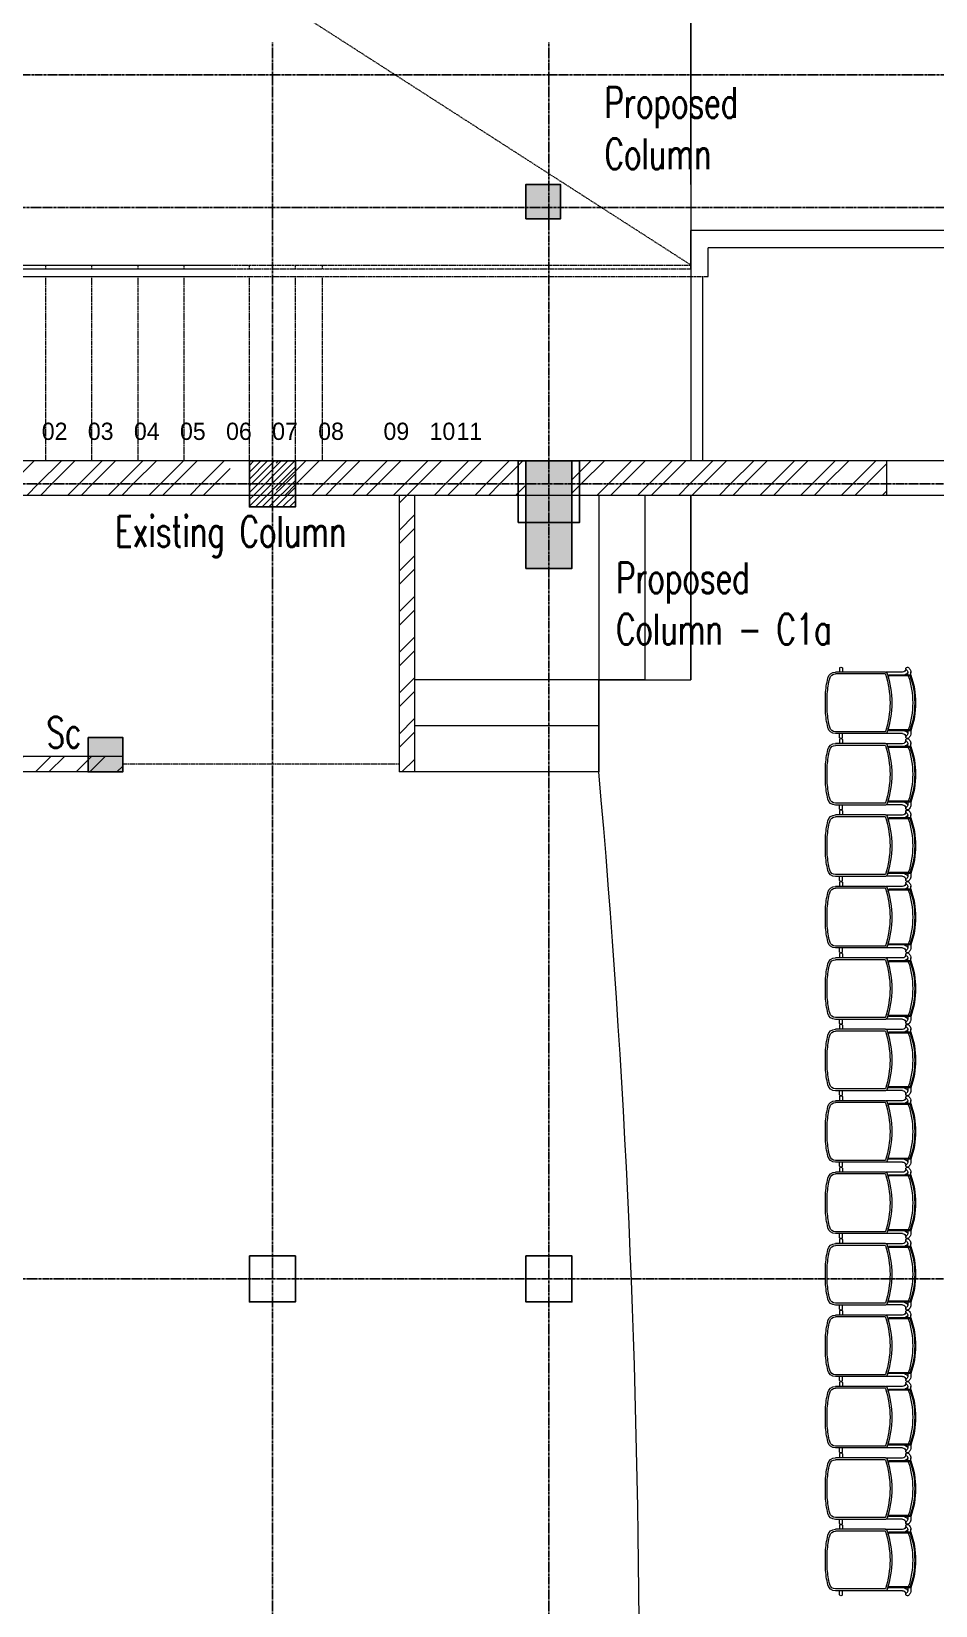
# Model space of a CAD drawing. Extents: x -95606 to 113309, y -42160 to -940.
# Drawn here: x -32763.9 to -32528.5, y -20149.4 to -19739.5 of the extents above; entities that cross this region are included whole.
import ezdxf

# ---------------------------------------------------------------- set-up
doc = ezdxf.new("R2010")
doc.units = 0
doc.header["$LTSCALE"] = 0.02
doc.header["$MEASUREMENT"] = 0
for name, pattern in [('( Dashed )', [0.75, 0.5, -0.25]), ('CENTER', [50.800000000000004, 31.75, -6.35, 6.35, -6.35]), ('CENTERX2', [101.60000000000001, 63.5, -12.7, 12.7, -12.7]), ('DASHED', [0.75, 0.5, -0.25])]:
    doc.linetypes.add(name, pattern=pattern)
for name, color, linetype, lineweight in [('COL HATCH', 253, 'CONTINUOUS', 5), ('HACH', 8, 'CONTINUOUS', 9), ('Hatch', 252, 'CONTINUOUS', 9), ('RBH DIMENSIONS', 8, 'CONTINUOUS', 15), ('RBH WALL - 0.13', 253, 'CONTINUOUS', 13), ('RBH-FURNITURE', 112, 'CONTINUOUS', 15), ('wall', 162, 'CONTINUOUS', 70)]:
    doc.layers.add(name, color=color, linetype=linetype, lineweight=lineweight)
for name, color, linetype in [('COL1', 5, 'CONTINUOUS'), ('COLUMN TEXT', 2, 'CONTINUOUS'), ('GRID', 8, 'CENTER')]:
    doc.layers.add(name, color=color, linetype=linetype)
doc.styles.add('RBH-225', font='ARIALN.TTF', dxfattribs={"height": 225})
doc.styles.add('style5', font='romans.shx', dxfattribs={"width": 0.7, "height": 8})
pattern_1 = [(45, (-1092.870020881892, -544.7755409739293), (-5.303300858899106, 5.303300858899107), []), (45, (-1089.334486981868, -544.7755409739293), (-5.303300858899106, 5.303300858899107), [])]

# ---------------------------------------------------------------- blocks, each defined once
blk = doc.blocks.new('A$C4B1513B5')
at = {"layer": 'RBH WALL - 0.13', "lineweight": 5, "ltscale": 0.75}
for p, q in [((1423.603395136481, 841.4619044990832), (0.0001240905839949846, 841.4619044969804)), ((344.000124090584, 832.4619044988358), (9.000124090583995, 832.4619044988358)), ((344.000124090584, 832.4619044988358), (344.000124090584, 760.4619045237487)), ((348.000124090584, 832.4619045238069), (348.000124090584, 784.4619045238069)), ((1299.000124090584, 832.4619044988358), (348.000124090584, 832.4619044988358)), ((348.000124090584, 832.4619044988358), (348.000124090584, 760.4619045237487)), ((272.000124090584, 764.4619045236905), (214.6541588511318, 764.4619045237487)), ((272.000124090584, 764.4619044987776), (272.000124090584, 760.4619044988358)), ((272.0001240906422, 760.4619045237487), (217.1255993180675, 760.4619045238069)), ((348.000124090584, 760.4619045237487), (344.000124090584, 760.4619045237487))]:
    blk.add_line(p, q, dxfattribs=at)
blk = doc.blocks.new('RGR')
at = {"layer": 'RBH-FURNITURE', "color": 253}
for p, q in [((-8.909939639444929, 4.133625013171695), (-8.909939334262162, 4.129950696777087)), ((-7.247999847284518, 5.441186048323289), (-8.034452769672498, 5.441186048323289)), ((-7.247999847284518, 4.64118604833493), (-7.9201527510304, 4.64118604833493)), ((-7.742092349391896, 4.64118604833493), (-7.856392480549403, 4.64118604833493)), ((-7.742092349391896, 4.64118604833493), (-7.856392480549403, 4.64118604833493)), ((-7.247999847284518, 5.441186664917041), (-7.247999847284518, -0.2116696140146814)), ((-7.007999847293831, 5.258207002363633), (-7.007999847293831, -0.1996104542049579)), ((7.007999847526662, 5.258207002363633), (7.007999847526662, -0.1996104542049579)), ((7.247999847517349, 5.441186664917041), (7.247999847517349, -0.2116696140146814)), ((7.247999847517349, 5.441186048323289), (8.034452769905329, 5.441186048323289)), ((7.247999847517349, 4.64118604833493), (7.920152751205023, 4.64118604833493)), ((7.742092337401118, 4.64118604833493), (7.856392468558624, 4.64118604833493)), ((7.742092337401118, 4.64118604833493), (7.856392468558624, 4.64118604833493)), ((8.90993962745415, 4.133625013171695), (8.909939322271384, 4.129950696777087)), ((-7.968001067987643, 3.229950702982023), (-7.968001067987643, -0.9951517914305441)), ((7.968001068220474, 3.229950702982023), (7.968001068220474, -0.9951517914305441)), ((-8.007993743813131, -1.186968252237421), (-8.007993743813131, -14.2301822664449)), ((-7.52799374377355, -1.245826312282588), (-7.527993743715342, -14.23015530896373)), ((7.52799374400638, -1.245826312282588), (7.52799374400638, -14.22996389609762)), ((8.007993743987754, -1.186968252237421), (8.007993743987754, -14.22996389615582)), ((-9.074356169090606, -12.40582327736774), (-8.00799375551287, -12.40582327736774)), ((-9.074356169090606, -13.12582327745622), (-8.00799375551287, -13.12582327739801)), ((-2.363613922498189, -16.3419687577989), (2.363613910449203, -16.3419687578571)), ((9.07435615756549, -12.40582327736774), (8.007993743987754, -12.40582327736774)), ((9.07435615756549, -13.12582327745622), (8.007993743987754, -13.12582327739801)), ((-2.182730947970413, -16.83902556519024), (2.182730937609449, -16.83902556507383))]:
    blk.add_line(p, q, dxfattribs=at)
for centre, radius, start, end in [((-8.88976080645807, 4.529950696742162), 0.4, 140.5482131025303, 182.3925838499391), ((-8.88976080645807, 4.529950696742162), 0.4, 179.9999892444531, 323.7562377429506), ((-7.856392368092202, 3.741186048311647), 1.7, 111.8705521126624, 142.1520177024366), ((-8.868000651418697, 3.229950696753804), 0.9, 5.336085289072447e-06, 89.99998924445309), ((-7.856392368092202, 3.741186048311647), 0.9, 89.99999733195736, 142.152002541099), ((-7.856392368092202, 3.741186048311647), 1.7, 89.99999733195736, 111.8705521126624), ((-8.868000041053165, 3.229950696753804), 1.7, 41.05981231869734, 56.11298687574735), ((-8.868000041053165, 3.229950696753804), 1.7, 17.64719301776583, 41.05981231869734), ((1.164153218269348e-10, -15.3624773544143), 22.02164126226667, 70.78397445581174, 109.2160255441883), ((0.241693863645196, -17.38713295583148), 23.91402603753263, 90.57908583657472, 108.2517313430016), ((0.2321938636596315, -16.12155774462735), 22.5724333116327, 90.58938985271169, 109.352935943586), ((1.164153218269348e-10, -16.08139846316772), 21.99350811349702, 71.4193340375065, 108.5806659624935), ((-0.2416938634123653, -17.38713295583148), 23.91402603753263, 71.7482686569984, 89.42091416342527), ((-0.2321938634268008, -16.12155774462735), 22.5724333116327, 70.64706405641398, 89.41061014728831), ((8.868000041285995, 3.229950696753804), 1.7, 138.9401876813027, 162.3528069822342), ((8.868000041285995, 3.229950696753804), 1.7, 123.8870131242526, 138.9401876813027), ((7.856392356101424, 3.741186048311647), 1.7, 68.12944788424255, 90.00000266804264), ((7.856392356101424, 3.741186048311647), 0.9, 37.84799745890098, 90.00000266804264), ((8.868000651651528, 3.229950696753804), 0.9, 90.00001075554691, 179.9999946639147), ((7.856392356101424, 3.741186048311647), 1.7, 37.84798229756346, 68.12944788424255), ((8.889760794467293, 4.529950696742162), 0.4, 216.2437622570494, 1.075554691078656e-05), ((8.889760794467293, 4.529950696742162), 0.4, 357.6074161500609, 39.45178689746965), ((0.2459625550545752, -26.02546128432732), 26.50662353515625, 90.5316715728444, 107.379082091172), ((0.2459625550545752, -26.02546128432732), 26.02662353515625, 90.54147730967937, 107.2493106906216), ((-0.2459625548217446, -26.02546128432732), 26.50662353515625, 72.620917908828, 89.4683284271556), ((-0.2459625548217446, -26.02546128432732), 26.02662353515625, 72.75068930937843, 89.45852269032062), ((-7.52799374377355, -1.186968252237421), 0.4800000000000001, 107.379081825371, 179.9999892444531), ((-7.447993743757252, -1.245826312282588), 0.08, 107.2493087665473, 179.9999892444531), ((-6.730629834753927, -0.1665381820057519), 0.519334743698193, 184.9854291151719, 227.7895338271168), ((-6.730629834753927, -0.1665381820057519), 0.279334743698193, 186.7995723987203, 277.5564799388696), ((6.730629834986757, -0.1665381820057519), 0.279334743698193, 262.4435200611304, 353.2004276012797), ((6.730629834986757, -0.1665381820057519), 0.519334743698193, 312.2104661728832, 355.0145708848281), ((7.447993743990082, -1.245826312282588), 0.08, 1.075554691078656e-05, 72.75069123345273), ((7.52799374400638, -1.186968252237421), 0.4800000000000001, 1.075554691078656e-05, 72.620918174629), ((-8.900000211433508, -12.76582327741198), 0.4, 115.8419327353213, 244.1580672721355), ((-6.007995586609468, -14.22996572719421), 1.999998168945313, 179.9999434708465, 257.0768668565335), ((-6.007995586609468, -14.22996572719421), 1.519998168945313, 179.9999434708465, 257.0768668565335), ((0.2319854925153777, 12.96437692415202), 29.9010644531222, 257.0766837943008, 265.3679279124023), ((0.2319854925153777, 12.96437692415202), 29.421064453125, 257.0766837943008, 264.9386438221347), ((-0.2319855040404946, 12.96437692415202), 29.9010644531222, 274.6320720909218, 282.9233162024486), ((-0.2319855040404946, 12.96437692415202), 29.421064453125, 275.0613561778653, 282.9233162024486), ((6.007995575084351, -14.22996572719421), 1.519998168945313, 282.923133140216, 5.652915353109305e-05), ((6.007995575084351, -14.22996572719421), 1.999998168945313, 282.923133140216, 5.652915353109305e-05), ((8.90000019990839, -12.76582327741198), 0.4, 295.8419327308661, 64.15806726167713)]:
    blk.add_arc(centre, radius, start, end, dxfattribs=at)
blk = doc.blocks.new('CHAIR')
at = {"layer": 'RBH DIMENSIONS', "rotation": 270}
blk.add_blockref('RGR', (12.15690119375117, -5.180485374012278e-09), dxfattribs=at)
blk = doc.blocks.new('A$C08FA64F3')
at = {"layer": 'Hatch', "ltscale": 0.75}
h = blk.add_hatch(dxfattribs=at)
h.set_pattern_fill('ANSI32', color=253, scale=20)
h.set_pattern_definition(pattern_1)
h.paths.add_polyline_path([(-1030.75199767256, 8.999999999887223), (-1137.251997672618, 8.999999999887223), (-1137.251997672618, 2.999999999887223), (-1030.75199767256, 2.999999999887223)])
h = blk.add_hatch(dxfattribs=at)
h.set_pattern_fill('ANSI32', color=253, scale=20)
h.set_pattern_definition(pattern_1)
h.paths.add_polyline_path([(-953.7519976725016, 8.999999999887223), (-1018.75199767256, 8.999999999887223), (-1018.75199767256, 2.999999999887223), (-953.7519976725016, 2.999999999887223)])
h = blk.add_hatch(dxfattribs=at)
h.set_pattern_fill('ANSI32', color=253, scale=20)
h.set_pattern_definition(pattern_1)
h.paths.add_polyline_path([(-859.8679875549424, 2.99999999994543), (-859.8679875549424, 8.99999999994543), (-941.7519976725016, 8.999999999887223), (-941.7519976725016, 2.999999999887223)])
h = blk.add_hatch(dxfattribs=at)
h.set_pattern_fill('ANSI32', color=253, scale=20)
h.set_pattern_definition(pattern_1)
h.paths.add_polyline_path([(-1030.75199767256, 2.999999999887223), (-1137.251997672618, 2.999999999887223), (-1137.251997672618, -1.127773430198431e-10), (-1030.75199767256, -1.127773430198431e-10)])
h = blk.add_hatch(dxfattribs=at)
h.set_pattern_fill('ANSI32', color=253, scale=20)
h.set_pattern_definition(pattern_1)
h.paths.add_polyline_path([(-953.7519976725016, 2.999999999887223), (-1018.75199767256, 2.999999999887223), (-1018.75199767256, -1.127773430198431e-10), (-953.7519976725016, -1.127773430198431e-10)])
h = blk.add_hatch(dxfattribs=at)
h.set_pattern_fill('ANSI32', color=253, scale=20)
h.set_pattern_definition(pattern_1)
h.paths.add_polyline_path([(-859.867987554826, -5.456968210637569e-11), (-859.8679875548842, 2.999999999887223), (-941.7519976725016, 2.999999999887223), (-941.7519976725016, -1.127773430198431e-10)])
h = blk.add_hatch(dxfattribs=at)
h.set_pattern_fill('ANSI32', color=253, scale=20)
h.set_pattern_definition(pattern_1)
h.paths.add_polyline_path([(-982.7519976725598, -1.127773430198431e-10), (-986.7519976725598, -1.127773430198431e-10), (-986.7519976725598, -71.9999999751999), (-982.7519976725598, -71.9999999751999)])
h = blk.add_hatch(dxfattribs=at)
h.set_pattern_fill('ANSI32', color=253, scale=20)
h.set_pattern_definition(pattern_1)
edge = h.paths.add_edge_path()
edge.add_line((-1113.626522421153, -71.99999997514169), (-1058.75199767256, -71.99999997514169))
edge.add_line((-1058.75199767256, -71.99999997514169), (-1058.75199767256, -67.9999999751999))
edge.add_line((-1058.75199767256, -67.9999999751999), (-1116.097962918007, -67.9999999751999))
edge.add_arc((-652.845164542101, -301.1565586675388), 518.6184879700705, 153.2837470653209, 169.202570529895)
edge.add_line((-1162.281852632252, -204.0000000001128), (-1158.209183115352, -204.0000000001128))
edge.add_arc((-652.8451645403547, -301.1565586681209), 514.6184879718959, 153.5578454749856, 169.1176249655347, ccw=False)
at = {"layer": 'Hatch', "color": 253, "linetype": 'CENTERX2', "ltscale": 0.12}
blk.add_line((-1330.751997672327, 329.9999999998872), (-910.751997672327, 59.99999999988722), dxfattribs=at)
at = {"layer": 'Hatch', "color": 253, "ltscale": 0.75}
for p, q in [((-910.7519976722688, 329.9999999999454), (-910.751997672327, 9.000000000003638)), ((92.85127337339509, 68.9999999989559), (-910.751997672327, 68.99999999994543)), ((88.35127337333688, 64.49999999977081), (-906.2519976725598, 64.49999999982901)), ((-1126.751997672618, 59.99999999982901), (-1030.751997672618, 59.99999999982901)), ((-898.7519976725598, 8.999999999887223), (-1330.75199767256, 8.999999999887223)), ((-859.8679875549424, 8.999999999829015), (-898.7519976725598, 8.999999999887223)), ((-859.8679875549424, 8.999999999887223), (-859.8679875549424, -1.709850039333105e-10)), ((-805.8679875549424, 8.999999999887223), (-859.8679875549424, 8.999999999887223)), ((-986.7519976725598, 2.485830918885767e-08), (-986.7519976725598, -71.9999999751999)), ((-982.7519976725598, 2.485830918885767e-08), (-982.7519976725598, -47.99999997514169)), ((-982.7519976725598, 2.485830918885767e-08), (-982.7519976725598, -71.9999999751999)), ((-1030.75199767256, -1.127773430198431e-10), (-1197.25199767256, -1.127773430198431e-10)), ((-953.7519976725016, -1.127773430198431e-10), (-1018.75199767256, -1.127773430198431e-10)), ((-859.8679875549424, -1.127773430198431e-10), (-941.7519976725016, -1.127773430198431e-10)), ((-910.7519976725598, -47.99999999987995), (-910.7519976725598, -1.127773430198431e-10)), ((-934.7519976725598, -71.99999999993815), (-934.7519976725598, -47.99999999993815)), ((-934.7519976725598, -47.99999999993815), (-910.7519976725598, -47.99999999987995)), ((-1058.75199767256, -67.9999999751999), (-1116.097962912012, -67.9999999751999)), ((-1058.75199767256, -68.00000000017099), (-1058.75199767256, -72.00000000011278)), ((-1058.751997672502, -71.99999997514169), (-1113.626522445076, -71.99999997514169)), ((-982.7519976725598, -71.9999999751999), (-986.7519976725598, -71.9999999751999))]:
    blk.add_line(p, q, dxfattribs=at)
at = {"layer": 'Hatch', "color": 253, "ltscale": 2}
blk.add_line((-910.7519976723852, 80.99999999988722), (-910.751997672327, 205.864276894139), dxfattribs=at)
at = {"layer": 'Hatch', "color": 253, "ltscale": 5}
for p, q in [((-910.7519976725598, 58.99999999988722), (-910.7519976725598, 68.99999999982901)), ((-906.2519976725598, 56.99999999982901), (-906.2519976725598, 64.49999999982901)), ((-1128.001997672618, 58.99999999982901), (-1030.751997672618, 58.99999999982901)), ((-1130.001997672618, 56.99999999982901), (-1030.751997672618, 56.99999999982901)), ((-907.7519976725598, 56.99999999994543), (-907.7519976725598, 8.999999999887223)), ((-934.7519976725598, -5.456968210637569e-11), (-934.7519976725598, -71.99999999999636)), ((-922.7519976725598, -5.456968210637569e-11), (-922.7519976725598, -48.00000000005457)), ((-910.7519976725598, -5.456968210637569e-11), (-910.7519976725598, -48.00000000005457)), ((-922.7519976725598, -47.99999997496707), (-982.7519976725598, -47.99999997514169)), ((-934.7519976725598, -59.99999997508348), (-982.7519976725598, -59.99999997508348)), ((-934.7519976725598, -71.99999997508348), (-982.7519976725598, -71.99999997508348))]:
    blk.add_line(p, q, dxfattribs=at)
at = {"layer": 'Hatch', "color": 253, "linetype": '( Dashed )', "ltscale": 0.25}
for p, q in [((-1078.751997672618, 58.99999999988722), (-1078.751997672618, 59.99999999982901)), ((-1066.751997672618, 58.99999999988722), (-1066.751997672618, 59.99999999982901)), ((-1059.25199767256, 59.99999999988722), (-910.7519976725016, 59.99999999988722)), ((-1054.75199767256, 58.99999999988722), (-1054.75199767256, 59.99999999982901)), ((-1042.75199767256, 58.99999999988722), (-1042.75199767256, 59.99999999982901)), ((-1025.751997672676, 58.99999999988722), (-1025.751997672618, 59.99999999982901)), ((-1013.751997672618, 58.99999999988722), (-1013.751997672618, 59.99999999982901)), ((-1006.751997672734, 58.99999999988722), (-1006.751997672676, 59.99999999982901)), ((-1078.751997672618, 8.999999999887223), (-1078.751997672618, 56.99999999988722)), ((-1066.751997672618, 8.999999999887223), (-1066.751997672618, 56.99999999988722)), ((-1054.751997672618, 8.999999999887223), (-1054.75199767256, 56.99999999988722)), ((-1042.751997672618, 8.999999999887223), (-1042.75199767256, 56.99999999988722)), ((-1025.751997672618, 8.999999999887223), (-1025.751997672676, 56.99999999994543)), ((-1013.751997672676, 8.999999999887223), (-1013.751997672618, 56.99999999988722)), ((-1006.751997672676, 8.999999999887223), (-1006.751997672676, 56.99999999988722))]:
    blk.add_line(p, q, dxfattribs=at)
at = {"layer": 'Hatch', "color": 253, "linetype": '( Dashed )', "ltscale": 5}
for p, q in [((-1061.75199767256, 58.99999999988722), (-910.7519976725016, 58.99999999994543)), ((-1063.75199767256, 56.99999999994543), (-906.2519976725598, 56.99999999982901))]:
    blk.add_line(p, q, dxfattribs=at)
at = {"layer": 'Hatch', "color": 253, "linetype": 'DASHED', "ltscale": 0.15}
for p in [(-986.7519976725598, -70.00000000017099), (-1022.75199767256, -70.00000000017099)]:
    blk.add_line(p, (-1058.75199767256, -70.00000000017099), dxfattribs=at)
at = {"layer": 'Hatch', "color": 253, "ltscale": 0.75}
blk.add_arc((-3566.948263596758, -307.5000000089603), 2642.710243736434, 354.8874157772347, 5.112584222765388, dxfattribs=at)
at = {"layer": 'Hatch', "color": 253, "xscale": -1, "rotation": 180}
for p in [(-871.0698733011523, -53.9999948571749), (-871.0698733011523, -72.59999526856336), (-871.0698733011523, -91.19999567995183), (-871.0698733011523, -109.7999960913403), (-871.0698733011523, -128.3999965027288), (-871.0698733011523, -146.9999969141172), (-871.0698733011523, -165.5999973255057), (-871.0698733011523, -184.1999977368941), (-871.0698733011523, -202.7999981482826), (-871.0698733011523, -221.3999985596711), (-871.0698733011523, -239.9999989710595), (-871.0698733011523, -258.599999382448), (-871.0698733011523, -277.1999997938365)]:
    blk.add_blockref('CHAIR', p, dxfattribs=at)
at = {"layer": 'Hatch', "color": 253, "linetype": '( Dashed )', "char_height": 4.5, "attachment_point": 3, "style": 'RBH-225'}
for s, insert in [('{\\fStylus BT|b0|i0|c0|p34;02}', (-1073.137765388718, 18.95416791434764)), ('{\\fStylus BT|b0|i0|c0|p34;03}', (-1061.137765388718, 18.95416791434764)), ('{\\fStylus BT|b0|i0|c0|p34;04}', (-1049.137765388718, 18.95416791446405)), ('{\\fStylus BT|b0|i0|c0|p34;05}', (-1037.137765388718, 18.95416791434764)), ('{\\fStylus BT|b0|i0|c0|p34;06}', (-1025.137765388718, 18.95416791434764)), ('{\\fStylus BT|b0|i0|c0|p34;07}', (-1013.137765388718, 18.95416791434764)), ('{\\fStylus BT|b0|i0|c0|p34;08}', (-1001.137765388718, 18.95416791434764)), ('{\\fStylus BT|b0|i0|c0|p34;09}', (-984.1377653886593, 18.95416791434764)), ('{\\fStylus BT|b0|i0|c0|p34;10}', (-972.1377653887175, 18.95416791440584)), ('{\\fStylus BT|b0|i0|c0|p34;11}', (-965.1377653887175, 18.95416791440584))]:
    blk.add_mtext_dynamic_manual_height_columns(s, width=70.71517051081175, gutter_width=1, heights=[0], dxfattribs=dict(at, insert=insert))

msp = doc.modelspace()

# ---------------------------------------------------------------- hatches: boundary and pattern name
at = {"layer": 'COL HATCH'}
for points in [[(-32635.14614537078, -19788.34276350785), (-32626.14614537078, -19788.34276350785), (-32626.14614537078, -19779.34276350785), (-32635.14614537078, -19779.34276350785)], [(-32635.14614537107, -19788.34276350785), (-32626.14614537107, -19788.34276350785), (-32626.14614537107, -19779.34276350785), (-32635.14614537107, -19779.34276350785)]]:
    msp.add_hatch(color=256, dxfattribs=at).paths.add_polyline_path(points)
at = {"layer": 'COL HATCH', "lineweight": -2}
h = msp.add_hatch(dxfattribs=at)
h.set_pattern_fill('ANSI31', color=253, scale=10)
h.set_pattern_definition([(45, (0.0001240923593286425, -1206.201866336287), (-0.8838834764831843, 0.8838834764831844), [])])
h.paths.add_polyline_path([(-32707.1461453716, -19851.34276350779), (-32695.14614537154, -19851.34276350779), (-32695.14614537154, -19863.34276350779), (-32707.1461453716, -19863.34276350779)])
at = {"layer": 'COL HATCH'}
h = msp.add_hatch(color=254, dxfattribs=at)
h.dxf.hatch_style = 1
h.set_gradient(color1=(192, 192, 192), color2=(192, 192, 192), tint=1)
h.paths.add_polyline_path([(-32635.14614537142, -19851.34276350767), (-32635.14614537142, -19879.34276350785), (-32623.14614537142, -19879.34276350785), (-32623.14614537142, -19851.34276350767)])
at = {"layer": 'Hatch'}
h = msp.add_hatch(color=254, dxfattribs=at)
h.dxf.hatch_style = 1
h.set_gradient(color1=(192, 192, 192), color2=(192, 192, 192), tint=1)
h.paths.add_polyline_path([(-32749.1462694636, -19923.34276348472), (-32740.14626946366, -19923.34276348472), (-32740.14626946366, -19932.34276348472), (-32749.1462694636, -19932.34276348472)])

# ---------------------------------------------------------------- linework, layer by layer
at = {"layer": 'COL1'}
for points in [[(-32635.14614537107, -19788.34276350785), (-32626.14614537107, -19788.34276350785), (-32626.14614537107, -19779.34276350785), (-32635.14614537107, -19779.34276350785)], [(-32707.1461453716, -19851.34276350779), (-32695.14614537154, -19851.34276350779), (-32695.14614537154, -19863.34276350779), (-32707.1461453716, -19863.34276350779)], [(-32637.14614537148, -19851.34276350767), (-32621.14614537148, -19851.34276350767), (-32621.14614537148, -19867.34276350785), (-32637.14614537148, -19867.34276350785)], [(-32749.1462694636, -19923.34276348472), (-32740.14626946366, -19923.34276348472), (-32740.14626946366, -19932.34276348472), (-32749.1462694636, -19932.34276348472)], [(-32707.14614537154, -20058.34276350779), (-32695.14614537154, -20058.34276350779), (-32695.14614537154, -20070.34276350779), (-32707.14614537154, -20070.34276350779)], [(-32635.14614537148, -20058.34276350779), (-32623.14614537148, -20058.34276350779), (-32623.14614537148, -20070.34276350779), (-32635.14614537148, -20070.34276350779)]]:
    msp.add_lwpolyline(points, close=True, dxfattribs=at)
msp.add_lwpolyline([(-32635.14614537142, -19851.34276350767), (-32635.14614537142, -19879.34276350785), (-32623.14614537142, -19879.34276350785), (-32623.14614537142, -19851.34276350767), (-32635.14614537142, -19851.34276350767)], dxfattribs=at)
at = {"layer": 'GRID'}
for p, q in [((-32701.1462694639, -20562.36432976083), (-32701.1462694639, -19742.386471305)), ((-32629.14626946378, -20562.36432976083), (-32629.14626946378, -19742.386471305)), ((-33071.68140724897, -19750.84276350756), (-31348.42549849654, -19750.84276350756)), ((-33106.5020551067, -19785.34276350971), (-31342.42549849635, -19785.34276350971)), ((-33106.5176197147, -19857.34276350965), (-31342.42549849635, -19857.34276350965)), ((-33106.5176197147, -20064.34276350965), (-31342.42549849635, -20064.34276350965))]:
    msp.add_line(p, q, dxfattribs=at)

# ---------------------------------------------------------------- block references
at = {"layer": 'HACH', "lineweight": -2}
msp.add_blockref('A$C08FA64F3', (-31681.39427179128, -19860.34276350947), dxfattribs=at)
at = {"layer": 'wall', "linetype": 'CENTER', "lineweight": -2}
msp.add_blockref('A$C4B1513B5', (-33012.14626946212, -20692.80466800663), dxfattribs=at)

# ---------------------------------------------------------------- texts
at = {"layer": 'COLUMN TEXT', "color": 4, "char_height": 8, "attachment_point": 1, "style": 'style5'}
for s, insert, width in [('Proposed Column', (-32614.63770631801, -19754.04492923012), 15.38370597446919), ('Existing Column ', (-32742.09476707921, -19865.70514216131), 60.31502871579141), ('Proposed \\PColumn - C1a', (-32611.64361837684, -19877.81223117351), 81.8803319867875), ('Sc', (-32759.98851746762, -19918.01552874785), 15.38370597446919)]:
    msp.add_mtext(s, dxfattribs=dict(at, insert=insert, width=width))

doc.saveas('drawing.dxf')
